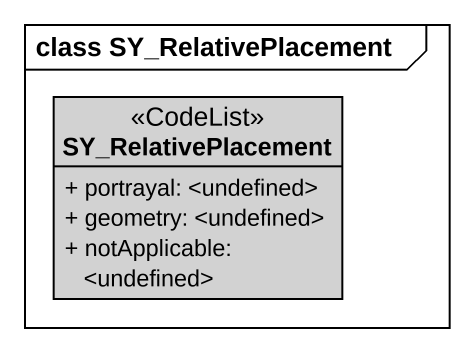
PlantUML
@startuml
mainframe class SY_RelativePlacement
hide circle
hide empty members
skinparam classAttributeIconSize 0
class SY_RelativePlacement <<CodeList>> #D2D2D2 {
  + portrayal: <undefined>
  + geometry: <undefined>
  + notApplicable: <undefined>
}
@enduml
